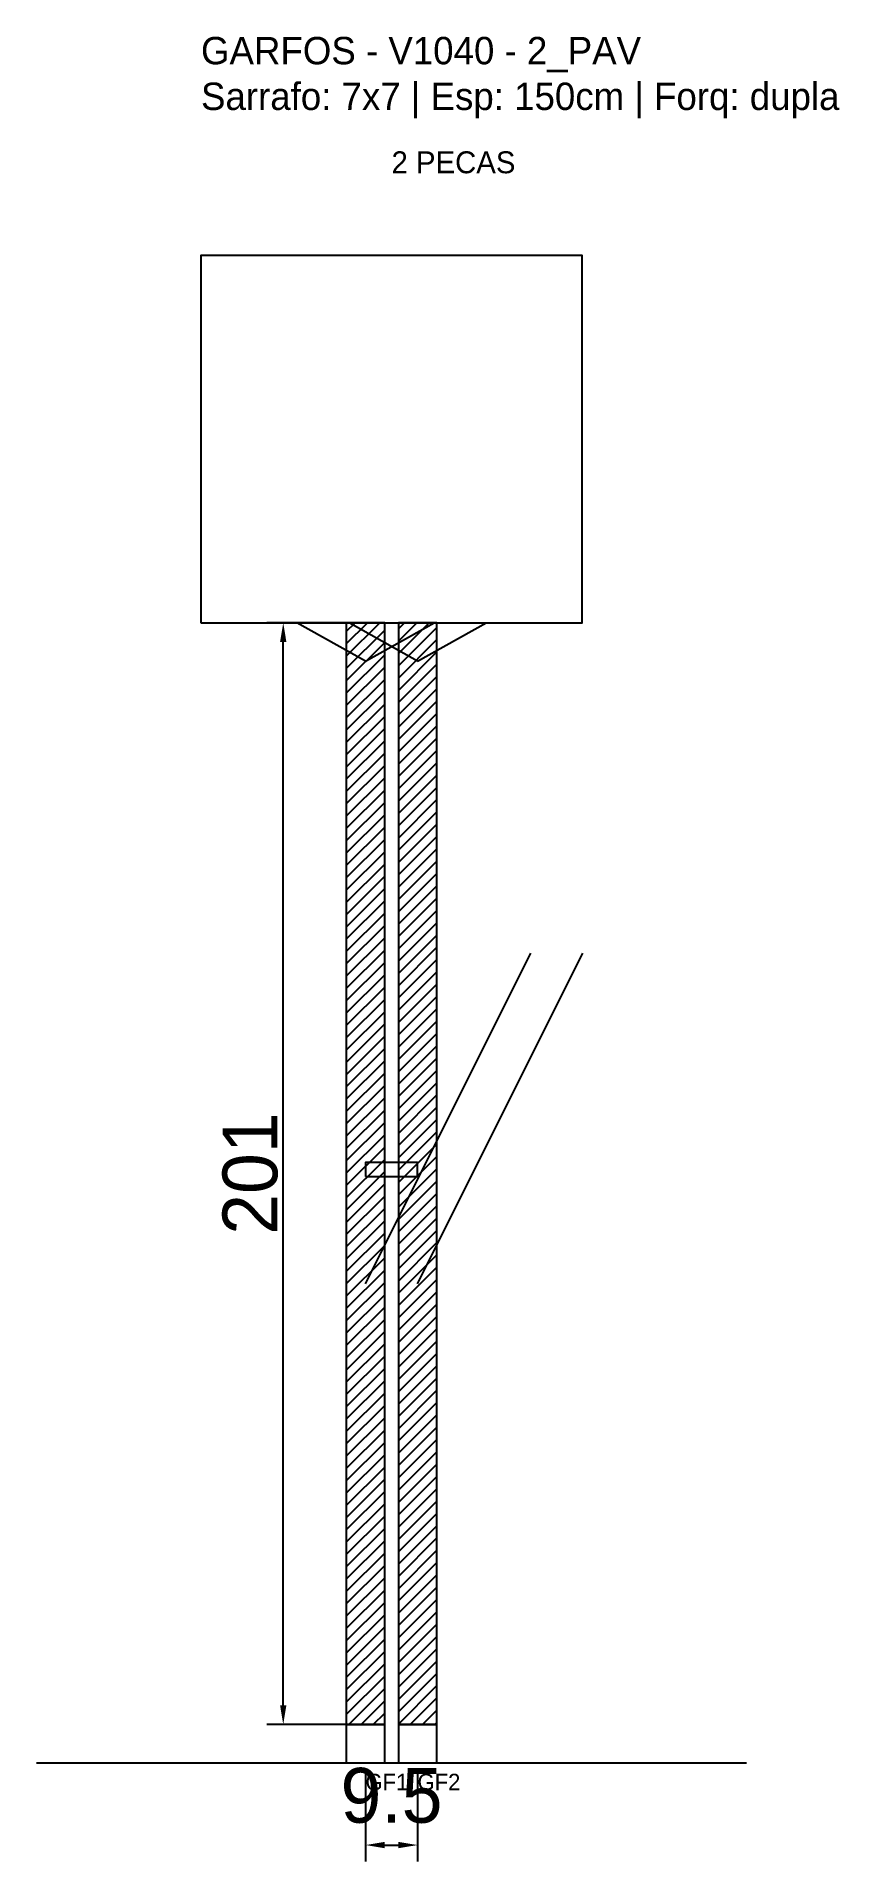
# Model space of a CAD drawing. Header units: metres. Extents: x -30 to 116, y -25 to 308.
import ezdxf

# ---------------------------------------------------------------- set-up
doc = ezdxf.new("R2010")
doc.units = ezdxf.units.M
for name, color, linetype in [('BARRA_ANCORAGEM', 1, 'Continuous'), ('COTA', 241, 'Continuous'), ('GARFOS OK', 3, 'Continuous'), ('NOME DA VIGA', 6, 'Continuous'), ('SARR_7x7', 40, 'Continuous'), ('TIRAS REESCORAMENTO', 252, 'Continuous'), ('VIGAS', 3, 'Continuous')]:
    doc.layers.add(name, color=color, linetype=linetype)
doc.dimstyles.new('EZ DXF', dxfattribs={"dimtxt": 10, "dimasz": 3.5, "dimexe": 3, "dimexo": 1.5, "dimgap": 1, "dimtad": 1, "dimdec": 1, "dimdsep": 46, "dimcen": 2.5, "dimazin": 3, "dimtfac": 1, "dimtmove": 0, "dimatfit": 3})

msp = doc.modelspace()

# ---------------------------------------------------------------- hatches: boundary and pattern name
at = {"layer": 'COTA'}
h = msp.add_hatch(dxfattribs=at)
h.set_pattern_fill('ANSI31', scale=0.5)
h.paths.add_polyline_path([(26.5, 0), (33.5, 0), (33.5, 201), (26.5, 201)])
h = msp.add_hatch(dxfattribs=at)
h.set_pattern_fill('ANSI31', scale=0.5)
h.paths.add_polyline_path([(36, 0), (43, 0), (43, 201), (36, 201)])

# ---------------------------------------------------------------- linework, layer by layer
at = {"layer": 'BARRA_ANCORAGEM'}
for p, q in [((30, 80.4), (60.15, 140.7)), ((39.5, 80.4), (69.65, 140.7))]:
    msp.add_line(p, q, dxfattribs=at)
at = {"layer": 'GARFOS OK'}
for p, q in [((30, 194), (17.5, 201)), ((17.5, 201), (42.5, 201)), ((39.5, 194), (27, 201)), ((27, 201), (52, 201)), ((30, 194), (42.5, 201)), ((39.5, 194), (52, 201))]:
    msp.add_line(p, q, dxfattribs=at)
at = {"layer": 'GARFOS OK', "linetype": 'CONTINUOUS'}
msp.add_line((-30, -7), (99.5, -7), dxfattribs=at)
at = {"layer": 'GARFOS OK'}
for points in [[(26.5, 0), (33.5, 0), (33.5, 201), (26.5, 201), (26.5, 0)], [(36, 0), (43, 0), (43, 201), (36, 201), (36, 0)]]:
    msp.add_lwpolyline(points, dxfattribs=at)
at = {"layer": 'SARR_7x7'}
for points in [[(26.5, -7), (33.5, -7), (33.5, 0), (26.5, 0), (26.5, -7)], [(36, -7), (43, -7), (43, 0), (36, 0), (36, -7)]]:
    msp.add_lwpolyline(points, dxfattribs=at)
at = {"layer": 'TIRAS REESCORAMENTO'}
msp.add_lwpolyline([(30, 100), (39.5, 100), (39.5, 102.5), (30, 102.5), (30, 100)], dxfattribs=at)
at = {"layer": 'VIGAS'}
msp.add_lwpolyline([(0, 201), (69.5, 201), (69.5, 268), (0, 268), (0, 201)], dxfattribs=at)

# ---------------------------------------------------------------- texts
at = {"layer": 'NOME DA VIGA'}
for s, height, p in [('2 PECAS', 4, (34.75, 283)), ('GF1', 3, (30, -12)), ('GF2', 3, (39.5, -12))]:
    msp.add_text(s, height=height, dxfattribs=at).set_placement(p)
at = {"layer": 'NOME DA VIGA', "insert": (0, 293), "char_height": 5, "attachment_point": 7}
msp.add_mtext('GARFOS - V1040 - 2_PAV\\PSarrafo: 7x7 | Esp: 150cm | Forq: dupla', dxfattribs=at)

# ---------------------------------------------------------------- dimensions: what is measured, and where the dimension line sits
at = {"layer": 'COTA'}
msp.add_linear_dim(base=(15, 0), p1=(30, 0), p2=(30, 201), angle=90, dimstyle='EZ DXF', dxfattribs=at).render()
msp.add_linear_dim(base=(30, -22), p1=(30, -7), p2=(39.5, -7), dimstyle='EZ DXF', dxfattribs=at).render()

doc.saveas('drawing.dxf')
